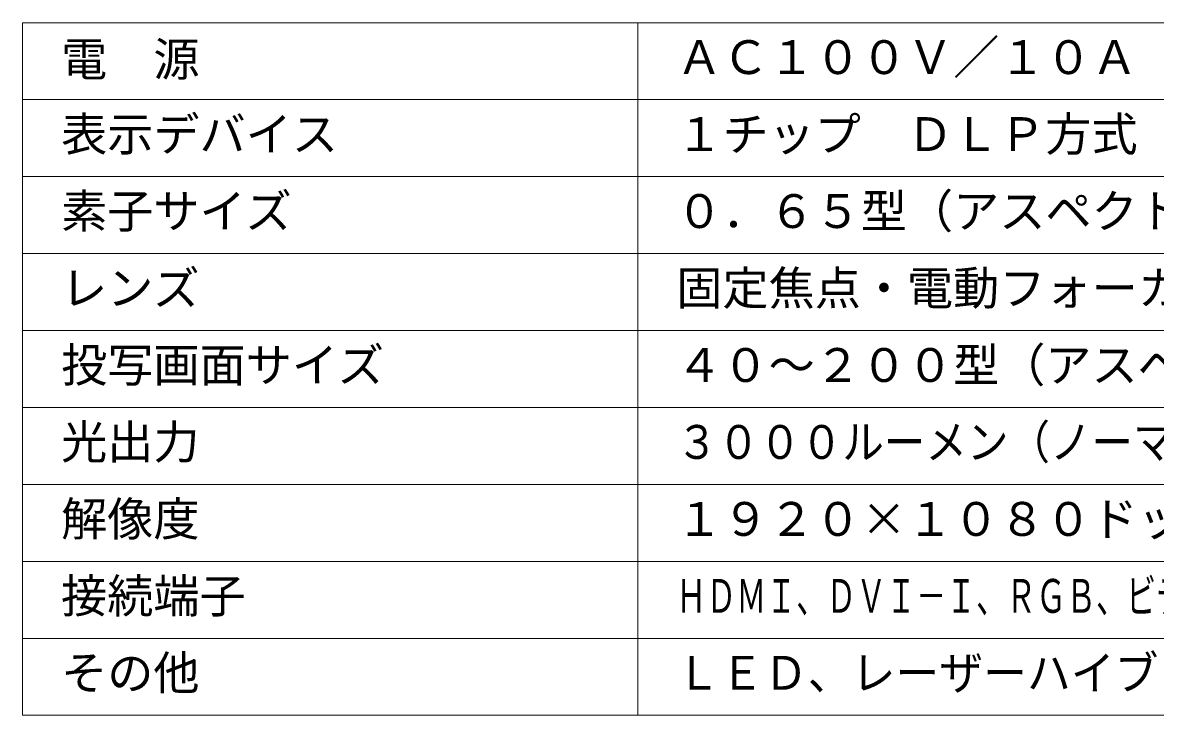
# Model space of a CAD drawing. Units: millimetres, scale not verified. Extents: x -63 to 62, y -57 to 57.
# Drawn here: x -62.5 to 11.1, y -56.5 to -11.5 of the extents above; entities that cross this region are included whole.
import ezdxf
from ezdxf.enums import TextEntityAlignment as Align

# ---------------------------------------------------------------- set-up
doc = ezdxf.new("R2010")
doc.units = ezdxf.units.MM
doc.header["$LTSCALE"] = 0.125
doc.layers.add('0-2_WAKU', color=1, linetype='Continuous', lineweight=18)
doc.layers.add('0-3_MOJI1', color=7, linetype='Continuous')
doc.styles.add('ＭＳ ゴシック', font='')
doc.styles.get('ＭＳ ゴシック').set_extended_font_data('MS Gothic')

msp = doc.modelspace()

# ---------------------------------------------------------------- linework, layer by layer
at = {"layer": '0-2_WAKU', "color": 4}
for p, q in [((-62.5275, -11.5058), (-62.5275, -56.5058)), ((62.4725, -11.5058), (-62.5275, -11.5058)), ((-22.5275, -56.5058), (-22.5275, -11.5058)), ((-62.5275, -56.5058), (62.4725, -56.5058))]:
    msp.add_line(p, q, dxfattribs=at)
at = {"layer": '0-2_WAKU'}
for p, q in [((-62.5275, -16.5058), (62.4725, -16.5058)), ((-62.5275, -21.5058), (62.4725, -21.5058)), ((-62.5275, -26.5058), (62.4725, -26.5058)), ((-62.5275, -31.5058), (62.4725, -31.5058)), ((-62.5275, -36.5058), (62.4725, -36.5058)), ((-62.5275, -41.5058), (62.4725, -41.5058)), ((-62.5275, -46.5058), (62.4725, -46.5058)), ((-62.5275, -51.5058), (62.4725, -51.5058))]:
    msp.add_line(p, q, dxfattribs=at)

# ---------------------------------------------------------------- texts
at = {"layer": '0-3_MOJI1', "style": 'ＭＳ ゴシック'}
for s, p in [('電\u3000源', (-60.0275, -15.6377)), ('ＡＣ１００Ｖ／１０Ａ\u3000５０／６０Ｈｚ', (-20.0275, -15.5058)), ('表示デバイス', (-60.0275, -20.5058)), ('１チップ\u3000ＤＬＰ方式', (-20.0275, -20.5058)), ('素子サイズ', (-60.0275, -25.5058)), ('０．６５型（アスペクト比１６：９）', (-20.0275, -25.5058)), ('レンズ', (-60.0275, -30.5058)), ('固定焦点・電動フォーカ方式', (-20.0275, -30.5058)), ('投写画面サイズ', (-60.0275, -35.5058)), ('４０～２００型（アスペクト比１６：９）', (-20.0275, -35.5058)), ('光出力', (-60.0275, -40.5058)), ('解像度', (-60.0275, -45.5058)), ('１９２０×１０８０ドット', (-20.0275, -45.5058)), ('接続端子', (-60.0275, -50.5058)), ('その他', (-60.0275, -55.5058))]:
    msp.add_text(s, height=2.199, dxfattribs=at).set_placement(p, align=Align.BOTTOM_LEFT)
for s, width, p in [('３０００ルーメン（ノーマルモード時）', 0.9, (-20.0275, -40.5058)), ('ＨＤＭＩ、ＤＶＩ－Ｉ、ＲＧＢ、ビデオ、ＬＡＮ、音声Ｍ３ジャック、シリアル', 0.65, (-20.0275, -50.5058)), ('ＬＥＤ、レーザーハイブリッド光源、デジタルリンク', 0.95, (-20.0275, -55.5058))]:
    msp.add_text(s, height=2.199, dxfattribs=dict(at, width=width)).set_placement(p, align=Align.BOTTOM_LEFT)

doc.saveas('drawing.dxf')
